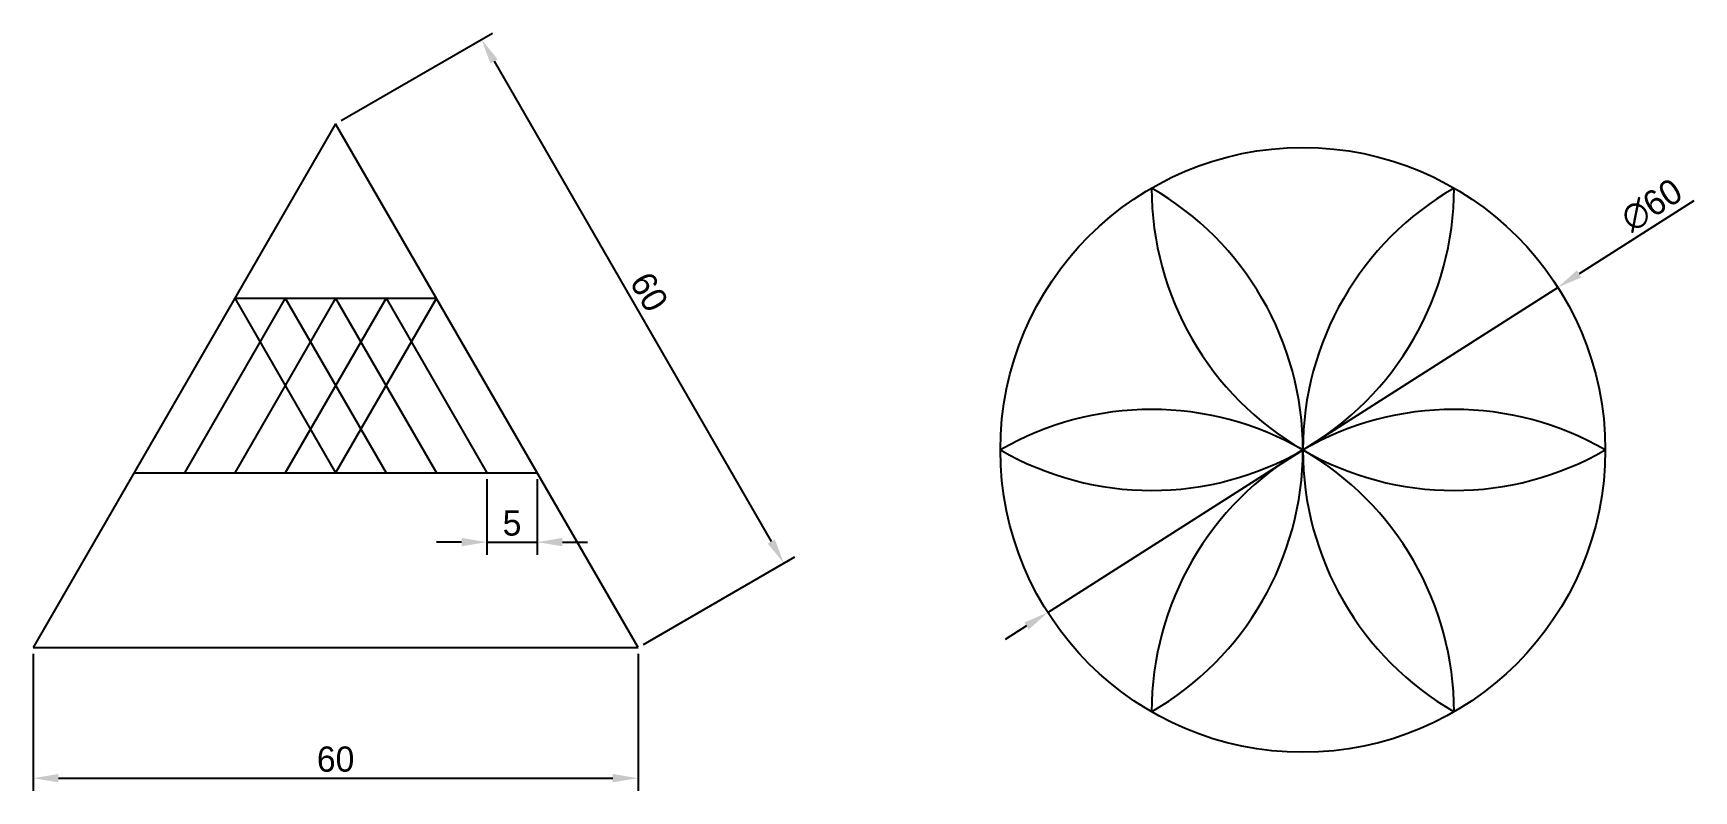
# Model space of a CAD drawing. Header units: millimetres. Extents: x 95 to 260, y 162 to 238.
import ezdxf

# ---------------------------------------------------------------- set-up
doc = ezdxf.new("R2010")
doc.units = ezdxf.units.MM
doc.header["$PDMODE"] = 2
doc.dimstyles.new('ISO-25', dxfattribs={"dimtxt": 2.5, "dimasz": 2.5, "dimexe": 1.25, "dimexo": 0.625, "dimtad": 1, "dimdsep": 46, "dimtxsty": 'Standard', "dimcen": 2.5, "dimadec": 0, "dimazin": 0, "dimtfac": 1, "dimtmove": 0, "dimatfit": 3, "dimfxl": 0, "dimarcsym": 0})

# ---------------------------------------------------------------- blocks, each defined once
blk = doc.blocks.new('*D1')
at = {"color": 0, "lineweight": -2}
for p, q in [((95.03, 175.94), (95.03, 162.35)), ((155.03, 175.94), (155.03, 162.35)), ((97.53, 163.6), (152.53, 163.6))]:
    blk.add_line(p, q, dxfattribs=at)
at = {"color": 0}
for points in [[(97.53, 164.02), (97.53, 163.19), (95.03, 163.6)], [(152.53, 164.02), (152.53, 163.19), (155.03, 163.6)]]:
    blk.add_solid(points, dxfattribs=at)
at = {"layer": 'Defpoints', "color": 0}
for p in [(95.03, 176.57), (155.03, 176.57), (155.03, 163.6)]:
    blk.add_point(p, dxfattribs=at)
at = {"color": 0, "insert": (125.03, 165.48), "char_height": 2.5, "attachment_point": 5}
blk.add_mtext('60', dxfattribs=at)
blk = doc.blocks.new('*D2')
at = {"color": 0, "lineweight": -2}
for p, q in [((125.57, 228.84), (140.59, 237.51)), ((140.75, 234.72), (168.25, 187.09)), ((155.57, 176.88), (170.59, 185.55))]:
    blk.add_line(p, q, dxfattribs=at)
at = {"color": 0}
for points in [[(141.11, 234.92), (140.39, 234.51), (139.5, 236.88)], [(168.61, 187.29), (167.89, 186.88), (169.5, 184.92)]]:
    blk.add_solid(points, dxfattribs=at)
at = {"layer": 'Defpoints', "color": 0}
for p in [(125.03, 228.53), (169.5, 184.92), (155.03, 176.57)]:
    blk.add_point(p, dxfattribs=at)
at = {"color": 0, "insert": (156.13, 211.84), "char_height": 2.5, "attachment_point": 5, "rotation": 300}
blk.add_mtext('60', dxfattribs=at)
blk = doc.blocks.new('*D3')
at = {"color": 0, "lineweight": -2}
for p, q in [((140.03, 193.26), (140.03, 185.77)), ((145.03, 193.26), (145.03, 185.77)), ((137.53, 187.02), (135.03, 187.02)), ((140.03, 187.02), (145.03, 187.02)), ((147.53, 187.02), (150.03, 187.02))]:
    blk.add_line(p, q, dxfattribs=at)
at = {"color": 0}
for points in [[(137.53, 187.44), (137.53, 186.61), (140.03, 187.02)], [(147.53, 187.44), (147.53, 186.61), (145.03, 187.02)]]:
    blk.add_solid(points, dxfattribs=at)
at = {"layer": 'Defpoints', "color": 0}
for p in [(140.03, 193.89), (145.03, 193.89), (145.03, 187.02)]:
    blk.add_point(p, dxfattribs=at)
at = {"color": 0, "insert": (142.53, 188.9), "char_height": 2.5, "attachment_point": 5}
blk.add_mtext('5', dxfattribs=at)
blk = doc.blocks.new('*D4')
at = {"color": 0, "lineweight": -2}
for p, q in [((259.76, 220.88), (248.39, 213.63)), ((195.68, 180.05), (246.28, 212.29)), ((193.57, 178.7), (191.46, 177.36))]:
    blk.add_line(p, q, dxfattribs=at)
at = {"color": 0}
for points in [[(248.17, 213.99), (248.61, 213.28), (246.28, 212.29)], [(193.35, 179.05), (193.8, 178.35), (195.68, 180.05)]]:
    blk.add_solid(points, dxfattribs=at)
at = {"layer": 'Defpoints', "color": 0}
for p in [(246.28, 212.29), (195.68, 180.05)]:
    blk.add_point(p, dxfattribs=at)
at = {"color": 0, "insert": (255.59, 220.45), "char_height": 2.5, "attachment_point": 5, "rotation": 32.5073}
blk.add_mtext('∅60', dxfattribs=at)

msp = doc.modelspace()

# ---------------------------------------------------------------- linework, layer by layer
for p, q in [((125.032, 228.527), (95.032, 176.565)), ((155.032, 176.565), (125.032, 228.527)), ((120.032, 211.206), (110.032, 193.886)), ((115.032, 211.206), (135.032, 211.206)), ((115.032, 211.206), (125.032, 193.886)), ((125.032, 211.206), (115.032, 193.886)), ((120.032, 211.206), (130.032, 193.886)), ((130.032, 211.206), (120.032, 193.886)), ((125.032, 211.206), (135.032, 193.886)), ((135.032, 211.206), (125.032, 193.886)), ((130.032, 211.206), (140.032, 193.886)), ((105.032, 193.886), (145.032, 193.886)), ((95.032, 176.565), (155.032, 176.565))]:
    msp.add_line(p, q)
msp.add_circle((220.981, 196.168), 30)
for centre, start, end in [((205.981, 222.149), 240, 0), ((190.981, 196.168), 300, 60), ((235.981, 222.149), 180, 300), ((250.981, 196.168), 120, 240), ((205.981, 170.187), 0, 120), ((235.981, 170.187), 60, 180)]:
    msp.add_arc(centre, 30, start, end)

# ---------------------------------------------------------------- dimensions: what is measured, and where the dimension line sits
for p1, distance, picture, middle in [((125.032, 228.527), 16.71, '*D2', (156.126, 211.838)), ((95.032, 176.565), -12.963, '*D1', (125.032, 165.477))]:
    dim = msp.add_aligned_dim(p1=p1, p2=(155.032, 176.565), distance=distance, dimstyle='ISO-25')
    dim.commit()
    dim.dimension.update_dxf_attribs({"geometry": picture, "text_midpoint": middle})
dim = msp.add_diameter_dim_2p(p1=(195.681, 180.046), p2=(246.281, 212.29), dimstyle='ISO-25')
dim.commit()
dim.dimension.update_dxf_attribs({"geometry": '*D4', "text_midpoint": (256.602, 218.867), "dimtype": 163})
dim = msp.add_linear_dim(base=(145.032, 187.022), p1=(140.032, 193.886), p2=(145.032, 193.886), dimstyle='ISO-25')
dim.commit()
dim.dimension.update_dxf_attribs({"geometry": '*D3', "text_midpoint": (142.532, 188.897)})

doc.saveas('drawing.dxf')
